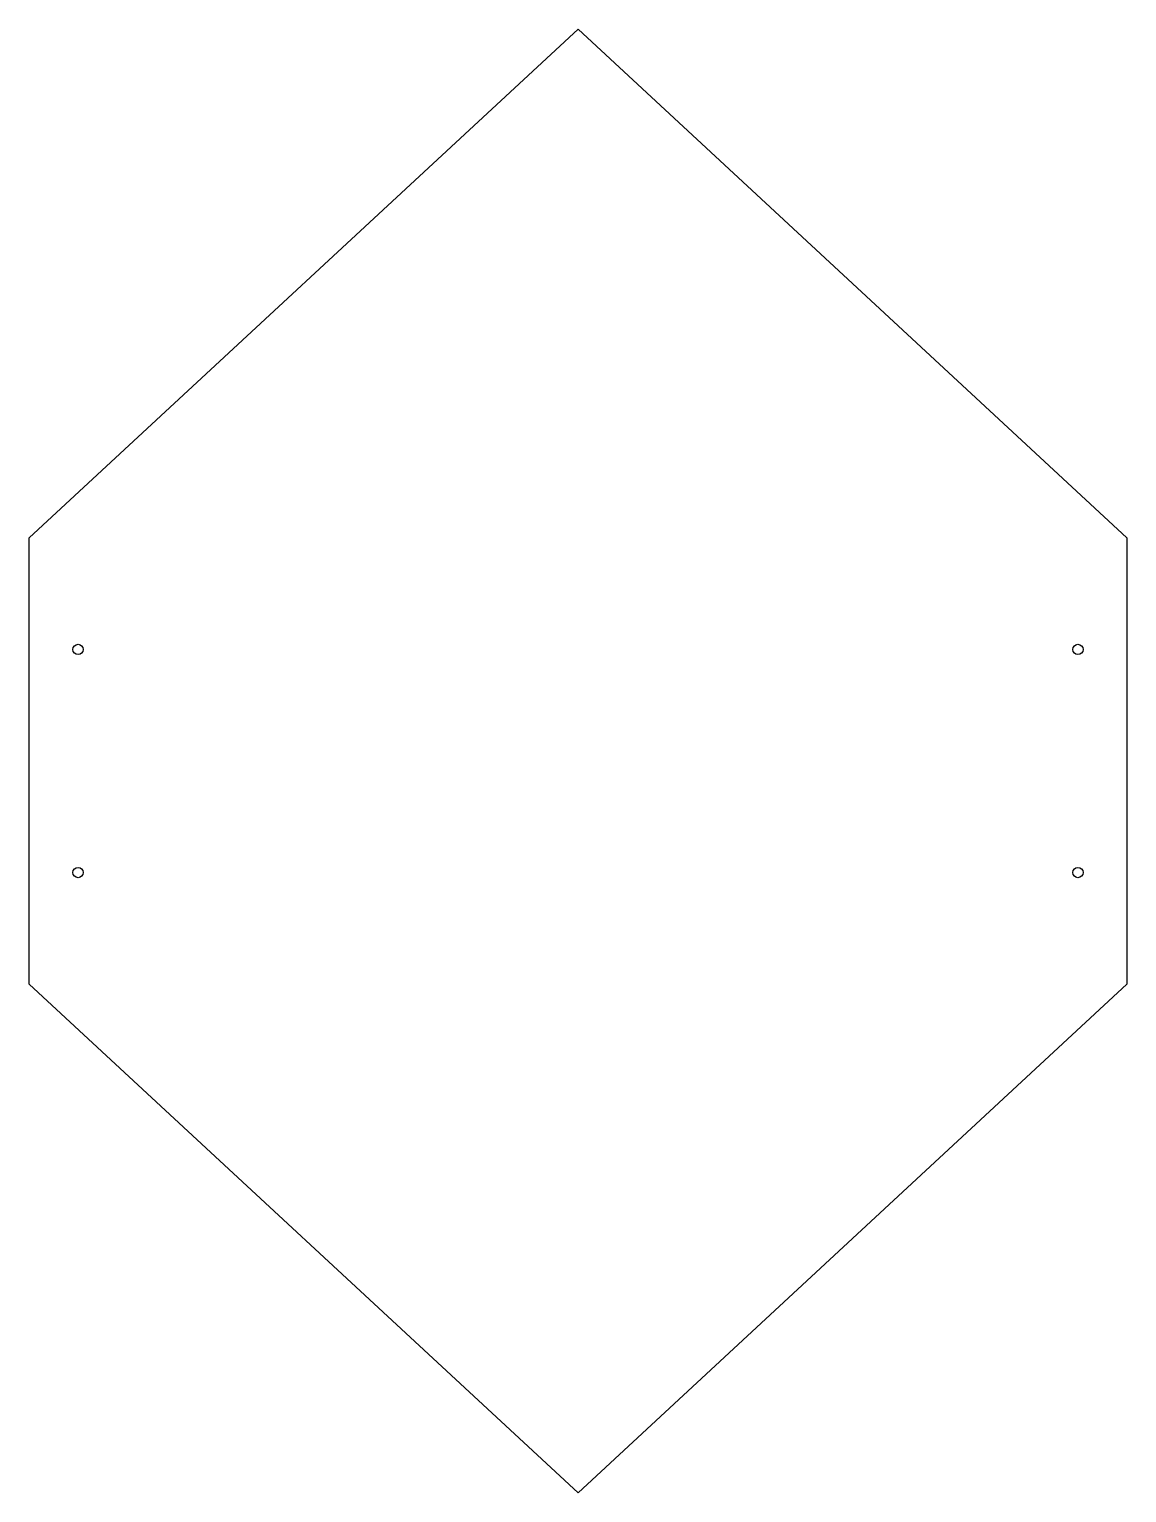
# Model space of a CAD drawing. Header units: millimetres. Extents: x -225 to 225, y -300 to 300.
import ezdxf

# ---------------------------------------------------------------- set-up
doc = ezdxf.new("R2010")
doc.units = ezdxf.units.MM
doc.layers.add('MOUNTING_HOLES', color=3, linetype='Continuous')
doc.layers.add('OUTER_CUT', color=1, linetype='Continuous')

msp = doc.modelspace()

# ---------------------------------------------------------------- linework, layer by layer
at = {"layer": 'MOUNTING_HOLES'}
for centre in [(-205, 45.75), (205, 45.75), (-205, -45.75), (205, -45.75)]:
    msp.add_circle(centre, 2.1, dxfattribs=at)
at = {"layer": 'OUTER_CUT'}
msp.add_lwpolyline([(-225, -91.45), (-225, 91.45), (0, 300), (225, 91.45), (225, -91.45), (0, -300)], close=True, dxfattribs=at)

doc.saveas('drawing.dxf')
